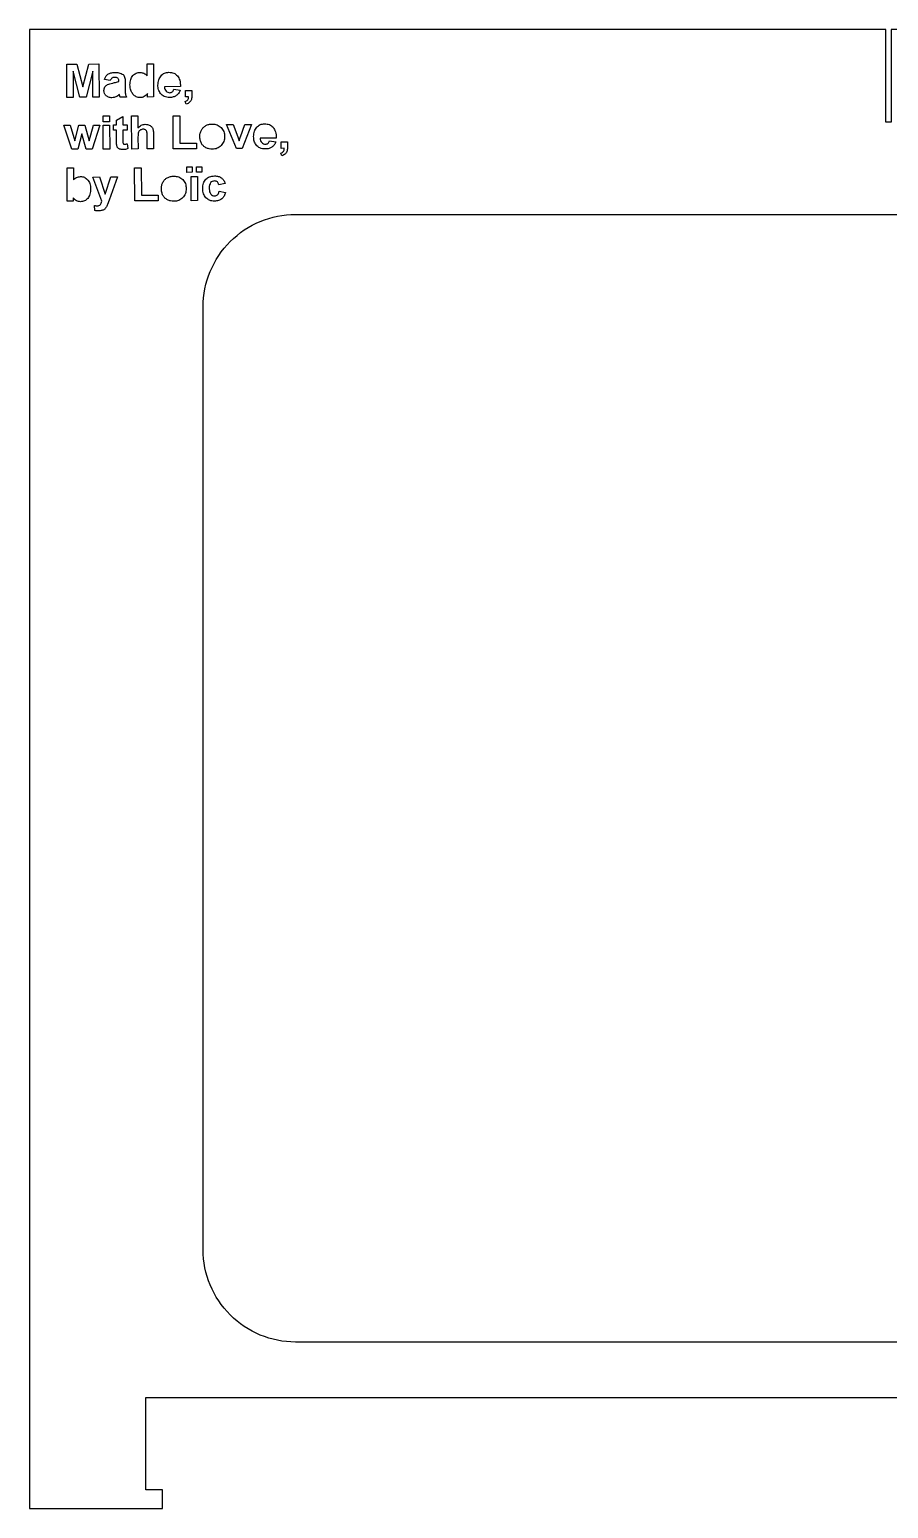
# Model space of a CAD drawing. Header units: millimetres. Extents: x -64 to 866, y -10 to 790.
# Drawn here: x -64 to 401, y -10 to 790 of the extents above; entities that cross this region are included whole.
import ezdxf

# ---------------------------------------------------------------- set-up
doc = ezdxf.new("R2010")
doc.units = ezdxf.units.MM
doc.layers.get('0').update_dxf_attribs({"linetype": 'CONTINUOUS'})

msp = doc.modelspace()

# ---------------------------------------------------------------- linework, layer by layer
for p, q in [((-0.39, 771.51), (3.06, 771.53)), ((-0.36, 765.03), (-0.39, 771.51)), ((3.06, 771.53), (3.14, 753.53)), ((-20.27, 762.48), (-23.4, 763.03)), ((-15.65, 761.95), (-15.65, 762.3)), ((-12.26, 761.77), (-12.28, 757.74)), ((-11.47, 753.46), (-14.88, 753.45)), ((-0.06, 753.51), (-0.07, 755.43)), ((3.14, 753.53), (-0.06, 753.51)), ((17.69, 759.12), (9.05, 759.08)), ((14.07, 757.73), (17.51, 757.17)), ((20.42, 757.06), (23.87, 757.07)), ((20.44, 753.61), (20.42, 757.06)), ((22.11, 753.62), (20.44, 753.61)), ((23.87, 757.07), (23.89, 754.61)), ((20.85, 749.59), (20.17, 751.02)), ((-18.55, 735.63), (-18.56, 738.38)), ((-18.56, 738.38), (-16.98, 738.38)), ((-16.99, 740.97), (-13.53, 743)), ((-16.98, 738.38), (-16.99, 740.97)), ((-13.53, 743), (-13.51, 738.4)), ((-13.51, 738.4), (-11.16, 738.41)), ((-11.16, 738.41), (-11.14, 735.66)), ((-8.8, 743.38), (-5.35, 743.4)), ((-8.71, 725.38), (-8.8, 743.38)), ((-5.35, 743.4), (-5.32, 736.78)), ((42.63, 738.66), (46.26, 738.67)), ((47.95, 725.64), (42.63, 738.66)), ((46.26, 738.67), (48.74, 732.03)), ((50.18, 732.04), (52.63, 738.7)), ((56.18, 738.72), (51.06, 725.66)), ((52.63, 738.7), (56.18, 738.72)), ((-16.96, 735.63), (-18.55, 735.63)), ((-16.94, 729.95), (-16.96, 735.63)), ((-11.14, 735.66), (-13.5, 735.65)), ((-13.5, 735.65), (-13.48, 730.39)), ((-11.12, 728.27), (-10.82, 725.59)), ((-5.29, 731.93), (-5.26, 725.4)), ((-0.29, 725.42), (-0.32, 732.31)), ((3.12, 733.09), (3.16, 725.44)), ((48.74, 732.03), (49.46, 729.81)), ((69.5, 731.26), (60.85, 731.23)), ((65.88, 729.87), (69.32, 729.31)), ((72.23, 729.2), (75.68, 729.22)), ((72.25, 725.75), (72.23, 729.2)), ((75.68, 729.22), (75.69, 726.75)), ((-5.26, 725.4), (-8.71, 725.38)), ((3.16, 725.44), (-0.29, 725.42)), ((51.06, 725.66), (47.95, 725.64)), ((72.66, 721.74), (71.98, 723.16)), ((73.92, 725.76), (72.25, 725.75)), ((-43.72, 715.13), (-40.27, 715.14)), ((-43.64, 697.13), (-43.72, 715.13)), ((-40.27, 715.14), (-40.24, 708.66)), ((-29.83, 710.23), (-26.15, 710.25)), ((-24.81, 697.18), (-29.83, 710.23)), ((-26.15, 710.25), (-22.99, 701)), ((-22.99, 701), (-19.99, 710.28)), ((-16.42, 710.29), (-20.96, 697.72)), ((-19.99, 710.28), (-16.42, 710.29)), ((41.87, 706.7), (38.47, 706.07)), ((-40.44, 697.14), (-43.64, 697.13)), ((-40.44, 699.06), (-40.44, 697.14)), ((-20.96, 697.72), (-21.78, 695.45)), ((38.67, 702.5), (42.07, 701.94)), ((-28.6, 692.11), (-28.92, 694.81))]:
    msp.add_line(p, q)
for points in [[(399.5, 740), (399.5, 790), (-64, 790), (-64, -10), (8, -10), (8, 0), (-1, 0), (-1, 50), (803, 50), (803, 0), (794, 0), (794, -10), (866, -10), (866, 790), (402.5, 790), (402.5, 740)], [(-40.46, 767.5), (-40.4, 753.33), (-43.77, 753.31), (-43.86, 771.31), (-38.42, 771.34), (-35.1, 759.08), (-31.92, 771.37), (-26.47, 771.39), (-26.39, 753.39), (-29.77, 753.38), (-29.83, 767.55), (-33.34, 753.36), (-36.84, 753.35)], [(-35.67, 733.64), (-37.84, 725.25), (-41.19, 725.23), (-45.38, 738.25), (-42.02, 738.27), (-39.54, 729.73), (-37.33, 738.29), (-34.01, 738.31), (-31.79, 729.77), (-29.34, 738.33), (-25.94, 738.34), (-30.07, 725.28), (-33.38, 725.27)], [(-20.69, 743.33), (-20.68, 740.13), (-24.13, 740.12), (-24.14, 743.31)], [(-20.67, 738.37), (-20.61, 725.33), (-24.06, 725.31), (-24.12, 738.35)], [(26.42, 728.58), (26.44, 725.54), (13.77, 725.48), (13.68, 743.34), (17.32, 743.35), (17.39, 728.53)], [(5.62, 700.39), (5.63, 697.35), (-7.04, 697.3), (-7.12, 715.15), (-3.49, 715.17), (-3.42, 700.35)], [(24.04, 715.75), (24.05, 712.79), (21.09, 712.77), (21.08, 715.73)], [(29.33, 715.77), (29.34, 712.81), (26.37, 712.8), (26.36, 715.76)], [(26.95, 710.49), (27.01, 697.45), (23.56, 697.44), (23.5, 710.48)]]:
    msp.add_lwpolyline(points, close=True)
msp.add_lwpolyline([(80, 690), (722, 690, -0.414214), (772, 640), (772, 130, -0.414214), (722, 80), (80, 80, -0.414214), (30, 130), (30, 640, -0.414214)], format="xyb", close=True)
for points, knots in [([(-23.4, 763.03), (-23.21, 763.61), (-22.85, 764.71), (-22, 765.48), (-21.6, 765.84)], [0, 0, 0, 0, 0.1795249, 0.3388889, 0.3388889, 0.3388889, 0.3388889]), ([(-23.21, 758.94), (-23.02, 759.21), (-22.62, 759.77), (-22.03, 760.1), (-21.74, 760.27)], [0, 0, 0, 0, 0.0992963, 0.2008198, 0.2008198, 0.2008198, 0.2008198]), ([(-21.74, 760.27), (-21.35, 760.43), (-20.47, 760.79), (-19.53, 760.98), (-19, 761.09)], [0, 0, 0, 0, 0.1239298, 0.2865023, 0.2865023, 0.2865023, 0.2865023]), ([(-21.6, 765.84), (-21.07, 766.11), (-19.88, 766.72), (-18.53, 766.75), (-17.77, 766.77)], [0, 0, 0, 0, 0.1741204, 0.3981263, 0.3981263, 0.3981263, 0.3981263]), ([(-19.44, 763.76), (-19.61, 763.6), (-19.98, 763.24), (-20.17, 762.75), (-20.27, 762.48)], [0, 0, 0, 0, 0.0683008, 0.153838, 0.153838, 0.153838, 0.153838]), ([(-18, 764.13), (-18.28, 764.12), (-18.79, 764.1), (-19.24, 763.86), (-19.44, 763.76)], [0, 0, 0, 0, 0.0824563, 0.1498708, 0.1498708, 0.1498708, 0.1498708]), ([(-19, 761.09), (-18.31, 761.22), (-17.17, 761.44), (-16.08, 761.81), (-15.65, 761.95)], [0, 0, 0, 0, 0.2093933, 0.346089, 0.346089, 0.346089, 0.346089]), ([(-16.15, 763.71), (-16.38, 763.83), (-16.96, 764.13), (-17.61, 764.13), (-18, 764.13)], [0, 0, 0, 0, 0.0776991, 0.1926831, 0.1926831, 0.1926831, 0.1926831]), ([(-17.77, 766.77), (-17.09, 766.77), (-15.91, 766.76), (-14.8, 766.39), (-14.33, 766.24)], [0, 0, 0, 0, 0.201827, 0.3500334, 0.3500334, 0.3500334, 0.3500334]), ([(-15.65, 762.3), (-15.66, 762.59), (-15.68, 763.12), (-16, 763.53), (-16.15, 763.71)], [0, 0, 0, 0, 0.0860609, 0.1536199, 0.1536199, 0.1536199, 0.1536199]), ([(-14.33, 766.24), (-13.99, 766.06), (-13.35, 765.72), (-12.93, 765.13), (-12.73, 764.86)], [0, 0, 0, 0, 0.1144777, 0.2136207, 0.2136207, 0.2136207, 0.2136207]), ([(-12.73, 764.86), (-12.6, 764.46), (-12.26, 763.47), (-12.26, 762.41), (-12.26, 761.77)], [0, 0, 0, 0, 0.1241524, 0.314048, 0.314048, 0.314048, 0.314048]), ([(-9.62, 760.04), (-9.59, 761.04), (-9.53, 762.87), (-8.54, 764.4), (-8.09, 765.09)], [0, 0, 0, 0, 0.2943562, 0.5367037, 0.5367037, 0.5367037, 0.5367037]), ([(-8, 754.99), (-8.47, 755.69), (-9.49, 757.21), (-9.58, 759.05), (-9.62, 760.04)], [0, 0, 0, 0, 0.2479368, 0.5390919, 0.5390919, 0.5390919, 0.5390919]), ([(-8.09, 765.09), (-7.53, 765.59), (-6.42, 766.61), (-4.91, 766.76), (-4.15, 766.83)], [0, 0, 0, 0, 0.2188431, 0.4407084, 0.4407084, 0.4407084, 0.4407084]), ([(-4.15, 766.83), (-3.44, 766.75), (-1.98, 766.58), (-0.91, 765.56), (-0.36, 765.03)], [0, 0, 0, 0, 0.2088213, 0.4301203, 0.4301203, 0.4301203, 0.4301203]), ([(5.5, 759.96), (5.55, 760.96), (5.63, 762.82), (6.69, 764.34), (7.18, 765.05)], [0, 0, 0, 0, 0.2920887, 0.545036, 0.545036, 0.545036, 0.545036]), ([(7.18, 765.05), (7.78, 765.58), (9, 766.67), (10.63, 766.82), (11.45, 766.9)], [0, 0, 0, 0, 0.2361333, 0.4772061, 0.4772061, 0.4772061, 0.4772061]), ([(11.45, 766.9), (12.36, 766.84), (14.11, 766.72), (15.42, 765.56), (16.05, 765)], [0, 0, 0, 0, 0.2646959, 0.5103258, 0.5103258, 0.5103258, 0.5103258]), ([(16.05, 765), (16.54, 764.21), (17.65, 762.42), (17.68, 760.31), (17.69, 759.12)], [0, 0, 0, 0, 0.2731892, 0.6205956, 0.6205956, 0.6205956, 0.6205956]), ([(-23.73, 756.97), (-23.71, 757.32), (-23.67, 758.02), (-23.36, 758.64), (-23.21, 758.94)], [0, 0, 0, 0, 0.105349, 0.2060122, 0.2060122, 0.2060122, 0.2060122]), ([(-22.56, 754.21), (-22.9, 754.6), (-23.59, 755.39), (-23.68, 756.44), (-23.73, 756.97)], [0, 0, 0, 0, 0.1512468, 0.3065379, 0.3065379, 0.3065379, 0.3065379]), ([(-19.38, 753.13), (-20, 753.16), (-21.16, 753.22), (-22.11, 753.89), (-22.56, 754.21)], [0, 0, 0, 0, 0.1820919, 0.3420475, 0.3420475, 0.3420475, 0.3420475]), ([(-17.23, 753.57), (-17.57, 753.44), (-18.27, 753.19), (-19, 753.15), (-19.38, 753.13)], [0, 0, 0, 0, 0.108936, 0.2202673, 0.2202673, 0.2202673, 0.2202673]), ([(-15.35, 754.87), (-15.64, 754.6), (-16.21, 754.08), (-16.9, 753.74), (-17.23, 753.57)], [0, 0, 0, 0, 0.1184195, 0.2298366, 0.2298366, 0.2298366, 0.2298366]), ([(-15.22, 754.46), (-15.24, 754.55), (-15.28, 754.68), (-15.33, 754.82), (-15.35, 754.87)], [0, 0, 0, 0, 0.02652118, 0.04234356, 0.04234356, 0.04234356, 0.04234356]), ([(-14.88, 753.45), (-14.94, 753.59), (-15.06, 753.92), (-15.16, 754.27), (-15.22, 754.46)], [0, 0, 0, 0, 0.0452404, 0.10719, 0.10719, 0.10719, 0.10719]), ([(-12.28, 757.74), (-12.27, 757.24), (-12.27, 756.4), (-12.15, 755.56), (-12.1, 755.21)], [0, 0, 0, 0, 0.1493924, 0.2543436, 0.2543436, 0.2543436, 0.2543436]), ([(-12.1, 755.21), (-12.03, 754.92), (-11.87, 754.32), (-11.61, 753.76), (-11.47, 753.46)], [0, 0, 0, 0, 0.0878494, 0.1859943, 0.1859943, 0.1859943, 0.1859943]), ([(-4.14, 753.2), (-4.87, 753.28), (-6.35, 753.44), (-7.44, 754.47), (-8, 754.99)], [0, 0, 0, 0, 0.2134354, 0.4360289, 0.4360289, 0.4360289, 0.4360289]), ([(-1.95, 753.76), (-2.31, 753.6), (-3.01, 753.28), (-3.77, 753.23), (-4.14, 753.2)], [0, 0, 0, 0, 0.1165639, 0.2274529, 0.2274529, 0.2274529, 0.2274529]), ([(-0.07, 755.43), (-0.34, 755.08), (-0.87, 754.41), (-1.6, 753.97), (-1.95, 753.76)], [0, 0, 0, 0, 0.1306568, 0.2532982, 0.2532982, 0.2532982, 0.2532982]), ([(6.81, 755.47), (6.44, 756.13), (5.63, 757.51), (5.55, 759.11), (5.5, 759.96)], [0, 0, 0, 0, 0.223376, 0.4734832, 0.4734832, 0.4734832, 0.4734832]), ([(11.86, 753.27), (10.82, 753.34), (8.86, 753.46), (7.47, 754.83), (6.81, 755.47)], [0, 0, 0, 0, 0.3010777, 0.5672343, 0.5672343, 0.5672343, 0.5672343]), ([(9.05, 759.08), (9.08, 758.61), (9.15, 757.74), (9.66, 757.03), (9.89, 756.7)], [0, 0, 0, 0, 0.138321, 0.2573737, 0.2573737, 0.2573737, 0.2573737]), ([(9.89, 756.7), (10.18, 756.45), (10.75, 755.95), (11.5, 755.89), (11.88, 755.85)], [0, 0, 0, 0, 0.1101358, 0.221476, 0.221476, 0.221476, 0.221476]), ([(15.43, 754.28), (14.91, 753.99), (13.8, 753.37), (12.53, 753.31), (11.86, 753.27)], [0, 0, 0, 0, 0.1772459, 0.3757035, 0.3757035, 0.3757035, 0.3757035]), ([(11.88, 755.85), (12.14, 755.87), (12.63, 755.9), (13.05, 756.17), (13.24, 756.3)], [0, 0, 0, 0, 0.0754048, 0.1454455, 0.1454455, 0.1454455, 0.1454455]), ([(13.24, 756.3), (13.42, 756.49), (13.81, 756.89), (13.98, 757.43), (14.07, 757.73)], [0, 0, 0, 0, 0.0753817, 0.1670445, 0.1670445, 0.1670445, 0.1670445]), ([(17.51, 757.17), (17.27, 756.58), (16.81, 755.45), (15.88, 754.66), (15.43, 754.28)], [0, 0, 0, 0, 0.1871859, 0.3606191, 0.3606191, 0.3606191, 0.3606191]), ([(21.65, 751.97), (21.78, 752.2), (22.06, 752.71), (22.09, 753.3), (22.11, 753.62)], [0, 0, 0, 0, 0.0788134, 0.1730149, 0.1730149, 0.1730149, 0.1730149]), ([(23.64, 752.24), (23.53, 751.96), (23.31, 751.37), (22.89, 750.92), (22.67, 750.68)], [0, 0, 0, 0, 0.0901839, 0.1850407, 0.1850407, 0.1850407, 0.1850407]), ([(23.89, 754.61), (23.88, 754.16), (23.88, 753.36), (23.71, 752.58), (23.64, 752.24)], [0, 0, 0, 0, 0.1341419, 0.2383232, 0.2383232, 0.2383232, 0.2383232]), ([(20.17, 751.02), (20.48, 751.13), (21.05, 751.34), (21.46, 751.77), (21.65, 751.97)], [0, 0, 0, 0, 0.0982123, 0.1781828, 0.1781828, 0.1781828, 0.1781828]), ([(22.67, 750.68), (22.41, 750.46), (21.86, 750), (21.2, 749.73), (20.85, 749.59)], [0, 0, 0, 0, 0.1020328, 0.2131399, 0.2131399, 0.2131399, 0.2131399]), ([(-5.32, 736.78), (-4.75, 737.35), (-3.64, 738.46), (-2.09, 738.66), (-1.34, 738.75)], [0, 0, 0, 0, 0.2345642, 0.4558059, 0.4558059, 0.4558059, 0.4558059]), ([(-2.48, 736.1), (-2.75, 736.09), (-3.29, 736.05), (-3.78, 735.8), (-4.01, 735.68)], [0, 0, 0, 0, 0.0820104, 0.1606472, 0.1606472, 0.1606472, 0.1606472]), ([(-1.23, 735.78), (-1.41, 735.88), (-1.8, 736.08), (-2.24, 736.1), (-2.48, 736.1)], [0, 0, 0, 0, 0.0611042, 0.1301897, 0.1301897, 0.1301897, 0.1301897]), ([(-1.34, 738.75), (-0.95, 738.74), (-0.21, 738.71), (0.48, 738.44), (0.82, 738.32)], [0, 0, 0, 0, 0.1138052, 0.2206798, 0.2206798, 0.2206798, 0.2206798]), ([(0.82, 738.32), (1.11, 738.17), (1.67, 737.89), (2.07, 737.42), (2.26, 737.19)], [0, 0, 0, 0, 0.0978893, 0.1848336, 0.1848336, 0.1848336, 0.1848336]), ([(2.26, 737.19), (2.41, 736.96), (2.71, 736.49), (2.86, 735.95), (2.93, 735.68)], [0, 0, 0, 0, 0.0831541, 0.1669307, 0.1669307, 0.1669307, 0.1669307]), ([(29.01, 735.59), (29.31, 736.09), (29.93, 737.09), (30.91, 737.73), (31.4, 738.05)], [0, 0, 0, 0, 0.1749033, 0.3472912, 0.3472912, 0.3472912, 0.3472912]), ([(31.4, 738.05), (31.93, 738.3), (33.03, 738.81), (34.24, 738.88), (34.86, 738.92)], [0, 0, 0, 0, 0.1762287, 0.3599403, 0.3599403, 0.3599403, 0.3599403]), ([(34.86, 738.92), (35.79, 738.85), (37.61, 738.72), (39.03, 737.57), (39.72, 737.02)], [0, 0, 0, 0, 0.273454, 0.532945, 0.532945, 0.532945, 0.532945]), ([(39.72, 737.02), (40.27, 736.32), (41.41, 734.91), (41.56, 733.1), (41.63, 732.17)], [0, 0, 0, 0, 0.2596315, 0.5318946, 0.5318946, 0.5318946, 0.5318946]), ([(57.31, 732.11), (57.36, 733.1), (57.44, 734.96), (58.49, 736.48), (58.98, 737.19)], [0, 0, 0, 0, 0.2920885, 0.5450358, 0.5450358, 0.5450358, 0.5450358]), ([(58.98, 737.19), (59.59, 737.73), (60.81, 738.82), (62.44, 738.97), (63.26, 739.05)], [0, 0, 0, 0, 0.2361337, 0.4772065, 0.4772065, 0.4772065, 0.4772065]), ([(63.26, 739.05), (64.17, 738.98), (65.92, 738.86), (67.23, 737.7), (67.86, 737.14)], [0, 0, 0, 0, 0.2646954, 0.5103257, 0.5103257, 0.5103257, 0.5103257]), ([(67.86, 737.14), (68.35, 736.36), (69.46, 734.57), (69.48, 732.45), (69.5, 731.26)], [0, 0, 0, 0, 0.273189, 0.6205956, 0.6205956, 0.6205956, 0.6205956]), ([(-16.82, 727.52), (-16.85, 727.82), (-16.94, 728.63), (-16.94, 729.44), (-16.94, 729.95)], [0, 0, 0, 0, 0.0912361, 0.2435124, 0.2435124, 0.2435124, 0.2435124]), ([(-13.48, 730.39), (-13.48, 729.97), (-13.48, 729.35), (-13.42, 728.73), (-13.4, 728.53)], [0, 0, 0, 0, 0.126325, 0.1862423, 0.1862423, 0.1862423, 0.1862423]), ([(-13.4, 728.53), (-13.37, 728.45), (-13.31, 728.28), (-13.16, 728.16), (-13.09, 728.1)], [0, 0, 0, 0, 0.02650916, 0.05418367, 0.05418367, 0.05418367, 0.05418367]), ([(-13.09, 728.1), (-13.01, 728.05), (-12.83, 727.95), (-12.62, 727.94), (-12.51, 727.93)], [0, 0, 0, 0, 0.02951638, 0.06157568, 0.06157568, 0.06157568, 0.06157568]), ([(-12.51, 727.93), (-12.31, 727.95), (-11.84, 728.01), (-11.39, 728.17), (-11.12, 728.27)], [0, 0, 0, 0, 0.0592119, 0.1430972, 0.1430972, 0.1430972, 0.1430972]), ([(-4.99, 734.42), (-5.08, 734.07), (-5.29, 733.26), (-5.29, 732.41), (-5.29, 731.93)], [0, 0, 0, 0, 0.1068252, 0.2514606, 0.2514606, 0.2514606, 0.2514606]), ([(-4.01, 735.68), (-4.22, 735.52), (-4.66, 735.18), (-4.88, 734.68), (-4.99, 734.42)], [0, 0, 0, 0, 0.0784759, 0.1623446, 0.1623446, 0.1623446, 0.1623446]), ([(-0.53, 734.91), (-0.61, 735.08), (-0.77, 735.44), (-1.08, 735.67), (-1.23, 735.78)], [0, 0, 0, 0, 0.0565288, 0.1134664, 0.1134664, 0.1134664, 0.1134664]), ([(-0.32, 732.31), (-0.32, 732.87), (-0.31, 733.74), (-0.47, 734.6), (-0.53, 734.91)], [0, 0, 0, 0, 0.1676707, 0.2615357, 0.2615357, 0.2615357, 0.2615357]), ([(2.93, 735.68), (2.99, 735.32), (3.12, 734.46), (3.12, 733.59), (3.12, 733.09)], [0, 0, 0, 0, 0.1073476, 0.2599709, 0.2599709, 0.2599709, 0.2599709]), ([(28.17, 732.25), (28.21, 732.83), (28.28, 733.99), (28.76, 735.05), (29.01, 735.59)], [0, 0, 0, 0, 0.1704547, 0.3459685, 0.3459685, 0.3459685, 0.3459685]), ([(29.04, 728.45), (28.79, 729.02), (28.26, 730.23), (28.2, 731.55), (28.17, 732.25)], [0, 0, 0, 0, 0.1848483, 0.3935825, 0.3935825, 0.3935825, 0.3935825]), ([(31.52, 726.08), (31.01, 726.38), (30, 726.97), (29.36, 727.96), (29.04, 728.45)], [0, 0, 0, 0, 0.1746079, 0.3472734, 0.3472734, 0.3472734, 0.3472734]), ([(41.63, 732.17), (41.56, 731.23), (41.43, 729.4), (40.3, 727.96), (39.75, 727.25)], [0, 0, 0, 0, 0.2747609, 0.5372046, 0.5372046, 0.5372046, 0.5372046]), ([(49.46, 729.81), (49.54, 730.04), (49.66, 730.42), (49.77, 730.79), (49.82, 730.93)], [0, 0, 0, 0, 0.0739676, 0.1172755, 0.1172755, 0.1172755, 0.1172755]), ([(49.82, 730.93), (49.87, 731.11), (49.99, 731.48), (50.12, 731.85), (50.18, 732.04)], [0, 0, 0, 0, 0.0580495, 0.1164883, 0.1164883, 0.1164883, 0.1164883]), ([(58.62, 727.62), (58.24, 728.27), (57.44, 729.66), (57.36, 731.26), (57.31, 732.11)], [0, 0, 0, 0, 0.2233764, 0.4734834, 0.4734834, 0.4734834, 0.4734834]), ([(60.85, 731.23), (60.89, 730.75), (60.95, 729.88), (61.46, 729.17), (61.7, 728.84)], [0, 0, 0, 0, 0.1383211, 0.257374, 0.257374, 0.257374, 0.257374]), ([(61.7, 728.84), (61.98, 728.59), (62.56, 728.1), (63.31, 728.03), (63.69, 728)], [0, 0, 0, 0, 0.1101357, 0.2214753, 0.2214753, 0.2214753, 0.2214753]), ([(63.69, 728), (63.95, 728.01), (64.44, 728.05), (64.85, 728.32), (65.05, 728.44)], [0, 0, 0, 0, 0.0754048, 0.1454459, 0.1454459, 0.1454459, 0.1454459]), ([(65.05, 728.44), (65.23, 728.63), (65.62, 729.04), (65.79, 729.58), (65.88, 729.87)], [0, 0, 0, 0, 0.0753824, 0.1670445, 0.1670445, 0.1670445, 0.1670445]), ([(69.32, 729.31), (69.08, 728.72), (68.62, 727.59), (67.69, 726.8), (67.24, 726.42)], [0, 0, 0, 0, 0.1871861, 0.3606186, 0.3606186, 0.3606186, 0.3606186]), ([(-16.32, 726.18), (-16.44, 726.37), (-16.68, 726.78), (-16.77, 727.26), (-16.82, 727.52)], [0, 0, 0, 0, 0.06555, 0.1438324, 0.1438324, 0.1438324, 0.1438324]), ([(-15.22, 725.37), (-15.45, 725.47), (-15.87, 725.67), (-16.18, 726.01), (-16.32, 726.18)], [0, 0, 0, 0, 0.074193, 0.1378982, 0.1378982, 0.1378982, 0.1378982]), ([(-13.54, 725.06), (-13.84, 725.07), (-14.41, 725.09), (-14.96, 725.28), (-15.22, 725.37)], [0, 0, 0, 0, 0.0890554, 0.171953, 0.171953, 0.171953, 0.171953]), ([(-10.82, 725.59), (-11.24, 725.44), (-12.12, 725.12), (-13.05, 725.09), (-13.54, 725.06)], [0, 0, 0, 0, 0.1340107, 0.2788558, 0.2788558, 0.2788558, 0.2788558]), ([(34.95, 725.29), (34.36, 725.32), (33.17, 725.38), (32.07, 725.85), (31.52, 726.08)], [0, 0, 0, 0, 0.1762873, 0.353845, 0.353845, 0.353845, 0.353845]), ([(39.75, 727.25), (39.06, 726.68), (37.67, 725.52), (35.87, 725.37), (34.95, 725.29)], [0, 0, 0, 0, 0.2603906, 0.5298773, 0.5298773, 0.5298773, 0.5298773]), ([(63.67, 725.42), (62.63, 725.48), (60.66, 725.6), (59.27, 726.97), (58.62, 727.62)], [0, 0, 0, 0, 0.3010768, 0.5672341, 0.5672341, 0.5672341, 0.5672341]), ([(67.24, 726.42), (66.72, 726.13), (65.61, 725.52), (64.34, 725.45), (63.67, 725.42)], [0, 0, 0, 0, 0.1772466, 0.3757038, 0.3757038, 0.3757038, 0.3757038]), ([(71.98, 723.16), (72.29, 723.27), (72.86, 723.48), (73.27, 723.92), (73.46, 724.11)], [0, 0, 0, 0, 0.0982114, 0.1781823, 0.1781823, 0.1781823, 0.1781823]), ([(74.48, 722.83), (74.22, 722.61), (73.67, 722.15), (73, 721.88), (72.66, 721.74)], [0, 0, 0, 0, 0.1020328, 0.2131399, 0.2131399, 0.2131399, 0.2131399]), ([(73.46, 724.11), (73.59, 724.35), (73.87, 724.86), (73.9, 725.44), (73.92, 725.76)], [0, 0, 0, 0, 0.0788132, 0.1730148, 0.1730148, 0.1730148, 0.1730148]), ([(75.45, 724.39), (75.34, 724.1), (75.12, 723.52), (74.7, 723.06), (74.48, 722.83)], [0, 0, 0, 0, 0.0901843, 0.1850405, 0.1850405, 0.1850405, 0.1850405]), ([(75.69, 726.75), (75.69, 726.3), (75.69, 725.5), (75.52, 724.73), (75.45, 724.39)], [0, 0, 0, 0, 0.1341419, 0.2383232, 0.2383232, 0.2383232, 0.2383232]), ([(-40.24, 708.66), (-39.7, 709.19), (-38.64, 710.23), (-37.18, 710.41), (-36.47, 710.5)], [0, 0, 0, 0, 0.2212995, 0.4301211, 0.4301211, 0.4301211, 0.4301211]), ([(-36.47, 710.5), (-35.71, 710.43), (-34.21, 710.3), (-33.08, 709.29), (-32.52, 708.79)], [0, 0, 0, 0, 0.221865, 0.4407086, 0.4407086, 0.4407086, 0.4407086]), ([(-32.52, 708.79), (-32.06, 708.11), (-31.06, 706.62), (-30.98, 704.82), (-30.94, 703.84)], [0, 0, 0, 0, 0.2404679, 0.5284352, 0.5284352, 0.5284352, 0.5284352]), ([(7.37, 704.07), (7.4, 704.64), (7.47, 705.8), (7.96, 706.86), (8.2, 707.4)], [0, 0, 0, 0, 0.1704542, 0.345968, 0.345968, 0.345968, 0.345968]), ([(8.23, 700.26), (7.98, 700.83), (7.45, 702.04), (7.4, 703.36), (7.37, 704.07)], [0, 0, 0, 0, 0.1848487, 0.393583, 0.393583, 0.393583, 0.393583]), ([(8.2, 707.4), (8.51, 707.9), (9.12, 708.9), (10.1, 709.55), (10.59, 709.86)], [0, 0, 0, 0, 0.174903, 0.3472911, 0.3472911, 0.3472911, 0.3472911]), ([(10.59, 709.86), (11.13, 710.11), (12.23, 710.62), (13.44, 710.69), (14.06, 710.73)], [0, 0, 0, 0, 0.1762294, 0.3599404, 0.3599404, 0.3599404, 0.3599404]), ([(14.06, 710.73), (14.99, 710.66), (16.81, 710.53), (18.22, 709.38), (18.91, 708.83)], [0, 0, 0, 0, 0.2734545, 0.5329455, 0.5329455, 0.5329455, 0.5329455]), ([(18.91, 708.83), (19.47, 708.14), (20.6, 706.72), (20.75, 704.91), (20.83, 703.98)], [0, 0, 0, 0, 0.2596321, 0.5318947, 0.5318947, 0.5318947, 0.5318947]), ([(29.75, 703.97), (29.8, 704.96), (29.88, 706.81), (30.94, 708.31), (31.44, 709.01)], [0, 0, 0, 0, 0.2903114, 0.5410788, 0.5410788, 0.5410788, 0.5410788]), ([(31.44, 709.01), (32.07, 709.54), (33.41, 710.64), (35.14, 710.76), (36.05, 710.83)], [0, 0, 0, 0, 0.2418694, 0.5066302, 0.5066302, 0.5066302, 0.5066302]), ([(34.05, 707.21), (33.83, 706.83), (33.31, 705.91), (33.3, 704.85), (33.3, 704.23)], [0, 0, 0, 0, 0.1321388, 0.3119676, 0.3119676, 0.3119676, 0.3119676]), ([(33.3, 704.23), (33.31, 703.56), (33.32, 702.4), (33.87, 701.38), (34.1, 700.96)], [0, 0, 0, 0, 0.1989457, 0.3413483, 0.3413483, 0.3413483, 0.3413483]), ([(36.11, 708.11), (35.7, 708.08), (34.92, 708.01), (34.34, 707.48), (34.05, 707.21)], [0, 0, 0, 0, 0.1179949, 0.2298813, 0.2298813, 0.2298813, 0.2298813]), ([(36.05, 710.83), (36.77, 710.8), (38.12, 710.76), (39.3, 710.12), (39.84, 709.82)], [0, 0, 0, 0, 0.2153276, 0.3973552, 0.3973552, 0.3973552, 0.3973552]), ([(37.69, 707.61), (37.46, 707.76), (36.98, 708.07), (36.41, 708.1), (36.11, 708.11)], [0, 0, 0, 0, 0.0798282, 0.1687112, 0.1687112, 0.1687112, 0.1687112]), ([(38.47, 706.07), (38.4, 706.39), (38.28, 706.97), (37.87, 707.4), (37.69, 707.61)], [0, 0, 0, 0, 0.0936357, 0.1749002, 0.1749002, 0.1749002, 0.1749002]), ([(39.84, 709.82), (40.28, 709.42), (41.22, 708.56), (41.65, 707.35), (41.87, 706.7)], [0, 0, 0, 0, 0.1770018, 0.3772949, 0.3772949, 0.3772949, 0.3772949]), ([(-38.56, 697.42), (-38.92, 697.63), (-39.64, 698.06), (-40.17, 698.72), (-40.44, 699.06)], [0, 0, 0, 0, 0.1225603, 0.2514594, 0.2514594, 0.2514594, 0.2514594]), ([(-36.36, 696.87), (-36.73, 696.89), (-37.5, 696.94), (-38.2, 697.25), (-38.56, 697.42)], [0, 0, 0, 0, 0.1118407, 0.2290184, 0.2290184, 0.2290184, 0.2290184]), ([(-32.5, 698.69), (-33.05, 698.16), (-34.14, 697.12), (-35.63, 696.95), (-36.36, 696.87)], [0, 0, 0, 0, 0.2220686, 0.4369718, 0.4369718, 0.4369718, 0.4369718]), ([(-30.94, 703.84), (-30.97, 702.83), (-31.04, 700.96), (-32.05, 699.4), (-32.5, 698.69)], [0, 0, 0, 0, 0.2982617, 0.5475031, 0.5475031, 0.5475031, 0.5475031]), ([(-25.68, 695.38), (-25.5, 695.64), (-25.11, 696.19), (-24.91, 696.84), (-24.81, 697.18)], [0, 0, 0, 0, 0.0950763, 0.2014918, 0.2014918, 0.2014918, 0.2014918]), ([(10.72, 697.89), (10.21, 698.19), (9.19, 698.78), (8.55, 699.77), (8.23, 700.26)], [0, 0, 0, 0, 0.1746079, 0.3472734, 0.3472734, 0.3472734, 0.3472734]), ([(14.14, 697.1), (13.55, 697.13), (12.36, 697.19), (11.27, 697.66), (10.72, 697.89)], [0, 0, 0, 0, 0.1762873, 0.3538449, 0.3538449, 0.3538449, 0.3538449]), ([(18.94, 699.07), (18.26, 698.5), (16.87, 697.33), (15.06, 697.18), (14.14, 697.1)], [0, 0, 0, 0, 0.2603911, 0.5298769, 0.5298769, 0.5298769, 0.5298769]), ([(20.83, 703.98), (20.76, 703.04), (20.63, 701.21), (19.49, 699.77), (18.94, 699.07)], [0, 0, 0, 0, 0.2747609, 0.5372047, 0.5372047, 0.5372047, 0.5372047]), ([(31.48, 698.98), (30.98, 699.67), (29.91, 701.16), (29.81, 702.99), (29.75, 703.97)], [0, 0, 0, 0, 0.2501359, 0.537844, 0.537844, 0.537844, 0.537844]), ([(36.05, 697.2), (35.15, 697.26), (33.44, 697.37), (32.11, 698.46), (31.48, 698.98)], [0, 0, 0, 0, 0.2610076, 0.5017361, 0.5017361, 0.5017361, 0.5017361]), ([(34.1, 700.96), (34.38, 700.68), (34.97, 700.12), (35.78, 700.05), (36.19, 700.01)], [0, 0, 0, 0, 0.1161838, 0.2366127, 0.2366127, 0.2366127, 0.2366127]), ([(40.06, 698.41), (39.49, 698.06), (38.26, 697.3), (36.82, 697.24), (36.05, 697.2)], [0, 0, 0, 0, 0.196722, 0.4249007, 0.4249007, 0.4249007, 0.4249007]), ([(36.19, 700.01), (36.5, 700.03), (37.09, 700.07), (37.57, 700.41), (37.8, 700.58)], [0, 0, 0, 0, 0.0904102, 0.1733006, 0.1733006, 0.1733006, 0.1733006]), ([(37.8, 700.58), (38, 700.82), (38.45, 701.39), (38.59, 702.1), (38.67, 702.5)], [0, 0, 0, 0, 0.0928675, 0.2142071, 0.2142071, 0.2142071, 0.2142071]), ([(42.07, 701.94), (41.87, 701.22), (41.5, 699.87), (40.52, 698.88), (40.06, 698.41)], [0, 0, 0, 0, 0.2187575, 0.4125648, 0.4125648, 0.4125648, 0.4125648]), ([(-28.92, 694.81), (-28.66, 694.77), (-28.18, 694.68), (-27.69, 694.67), (-27.46, 694.66)], [0, 0, 0, 0, 0.0779709, 0.1471515, 0.1471515, 0.1471515, 0.1471515]), ([(-26.65, 691.91), (-26.98, 691.92), (-27.63, 691.94), (-28.28, 692.05), (-28.6, 692.11)], [0, 0, 0, 0, 0.0986715, 0.1966221, 0.1966221, 0.1966221, 0.1966221]), ([(-27.46, 694.66), (-27.09, 694.68), (-26.42, 694.72), (-25.91, 695.17), (-25.68, 695.38)], [0, 0, 0, 0, 0.1061501, 0.1966261, 0.1966261, 0.1966261, 0.1966261]), ([(-24.89, 692.13), (-25.16, 692.07), (-25.74, 691.94), (-26.34, 691.92), (-26.65, 691.91)], [0, 0, 0, 0, 0.0844951, 0.1778028, 0.1778028, 0.1778028, 0.1778028]), ([(-23.58, 692.72), (-23.77, 692.6), (-24.18, 692.35), (-24.64, 692.21), (-24.89, 692.13)], [0, 0, 0, 0, 0.0682306, 0.1442903, 0.1442903, 0.1442903, 0.1442903]), ([(-22.63, 693.7), (-22.77, 693.51), (-23.04, 693.14), (-23.4, 692.86), (-23.58, 692.72)], [0, 0, 0, 0, 0.0701595, 0.1364486, 0.1364486, 0.1364486, 0.1364486]), ([(-21.78, 695.45), (-21.91, 695.11), (-22.16, 694.5), (-22.49, 693.94), (-22.63, 693.7)], [0, 0, 0, 0, 0.1100196, 0.1949231, 0.1949231, 0.1949231, 0.1949231])]:
    msp.add_open_spline(points, degree=3, knots=knots)

doc.saveas('drawing.dxf')
